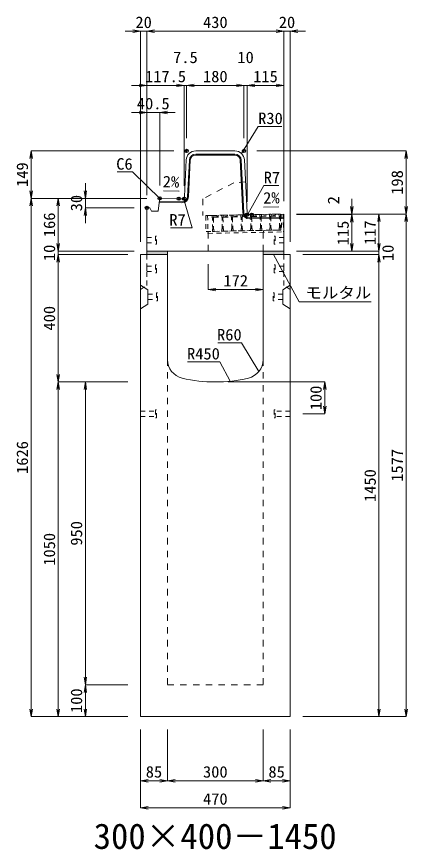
# Model space of a CAD drawing. Units: millimetres at full size. Extents: x -22536 to 51867, y -19720 to 38340.
# Drawn here: x 13776 to 15003, y -9586 to -6974 of the extents above; entities that cross this region are included whole.
import ezdxf
from ezdxf.enums import TextEntityAlignment as Align

# ---------------------------------------------------------------- set-up
doc = ezdxf.new("R2010")
doc.units = ezdxf.units.MM
doc.header["$LTSCALE"] = 20
doc.header["$PDMODE"] = 32
doc.header["$PDSIZE"] = 10
doc.linetypes.add('USER1', pattern=[2, 1, -1])
doc.linetypes.add('USER2', pattern=[1.35, 0.75, -0.6])
for name, color, linetype, lineweight in [('インサート', 3, 'USER2', 9), ('グレーチング', 7, 'USER2', 5), ('モルタル', 7, 'Continuous', 9), ('受枠', 3, 'USER2', 9), ('寸法線', 7, 'Continuous', 13), ('引出線', 4, 'Continuous', 13), ('本体', 2, 'Continuous', 13), ('目地', 132, 'Continuous', 5)]:
    doc.layers.add(name, color=color, linetype=linetype, lineweight=lineweight)
doc.layers.add('作業エリア', color=11, linetype='Continuous')
doc.layers.add('文字', color=7, linetype='Continuous')
doc.styles.add('ＭＳ 明朝', font='')
doc.styles.get('ＭＳ 明朝').set_extended_font_data('MS Mincho')

# ---------------------------------------------------------------- blocks, each defined once
blk = doc.blocks.new('open_arrow')
at = {"color": 0, "linetype": 'Continuous', "lineweight": -2}
blk.add_lwpolyline([(7.5, 1.25), (0, 0), (7.5, -1.25)], dxfattribs=at)

msp = doc.modelspace()

# ---------------------------------------------------------------- hatches: boundary and pattern name
at = {"layer": 'モルタル'}
for points in [[(14250, -7720), (14250, -7710), (14185, -7710), (14185, -7720)], [(14615, -7720), (14615, -7710), (14550, -7710), (14550, -7720)]]:
    msp.add_hatch(color=256, dxfattribs=at).paths.add_polyline_path(points)

# ---------------------------------------------------------------- linework, layer by layer
at = {"layer": 'インサート'}
for p, q in [((14185, -7666.5), (14212, -7666.5)), ((14185, -7666.5), (14185, -7683.5)), ((14215, -7662.5), (14212, -7662.5)), ((14212, -7662.5), (14212, -7687.5)), ((14215, -7687.5), (14215, -7662.5)), ((14585, -7662.5), (14588, -7662.5)), ((14585, -7687.5), (14585, -7662.5)), ((14588, -7662.5), (14588, -7687.5)), ((14615, -7666.5), (14588, -7666.5)), ((14615, -7666.5), (14615, -7683.5)), ((14185, -7683.5), (14212, -7683.5)), ((14212, -7687.5), (14215, -7687.5)), ((14588, -7687.5), (14585, -7687.5)), ((14615, -7683.5), (14588, -7683.5)), ((14185, -7756.5), (14212, -7756.5)), ((14185, -7756.5), (14185, -7773.5)), ((14215, -7752.5), (14212, -7752.5)), ((14212, -7752.5), (14212, -7777.5)), ((14215, -7777.5), (14215, -7752.5)), ((14585, -7752.5), (14588, -7752.5)), ((14585, -7777.5), (14585, -7752.5)), ((14588, -7752.5), (14588, -7777.5)), ((14615, -7756.5), (14588, -7756.5)), ((14615, -7756.5), (14615, -7773.5)), ((14185, -7773.5), (14212, -7773.5)), ((14212, -7777.5), (14215, -7777.5)), ((14588, -7777.5), (14585, -7777.5)), ((14615, -7773.5), (14588, -7773.5)), ((14188.2, -7844.5), (14215.2, -7844.5)), ((14188.2, -7844.5), (14188.2, -7861.5)), ((14188.2, -7861.5), (14215.2, -7861.5)), ((14218.2, -7840.5), (14215.2, -7840.5)), ((14215.2, -7840.5), (14215.2, -7865.5)), ((14218.2, -7865.5), (14218.2, -7840.5)), ((14581.8, -7840.5), (14584.8, -7840.5)), ((14581.8, -7865.5), (14581.8, -7840.5)), ((14584.8, -7840.5), (14584.8, -7865.5)), ((14611.8, -7844.5), (14584.8, -7844.5)), ((14611.8, -7861.5), (14584.8, -7861.5)), ((14611.8, -7844.5), (14611.8, -7861.5)), ((14215.2, -7865.5), (14218.2, -7865.5)), ((14584.8, -7865.5), (14581.8, -7865.5)), ((14165, -8211.5), (14212, -8211.5)), ((14165, -8211.5), (14165, -8228.5)), ((14165, -8228.5), (14212, -8228.5)), ((14215, -8207.5), (14212, -8207.5)), ((14212, -8207.5), (14212, -8232.5)), ((14215, -8232.5), (14215, -8207.5)), ((14588, -8207.5), (14585, -8207.5)), ((14585, -8207.5), (14585, -8232.5)), ((14588, -8232.5), (14588, -8207.5)), ((14635, -8211.5), (14588, -8211.5)), ((14635, -8228.5), (14588, -8228.5)), ((14635, -8228.5), (14635, -8211.5)), ((14212, -8232.5), (14215, -8232.5)), ((14585, -8232.5), (14588, -8232.5))]:
    msp.add_line(p, q, dxfattribs=at)
at = {"layer": 'グレーチング'}
for p, q in [((14389.92, -7597.5), (14604.88, -7593.2)), ((14395.04, -7603.4), (14419.92, -7596.9)), ((14425.04, -7602.8), (14449.91, -7596.3)), ((14425.04, -7602.8), (14450.03, -7602.3)), ((14455.03, -7602.2), (14479.91, -7595.7)), ((14455.03, -7602.2), (14480.03, -7601.7)), ((14485.03, -7601.6), (14509.9, -7595.1)), ((14485.03, -7601.6), (14510.02, -7601.1)), ((14515.02, -7601), (14539.89, -7594.5)), ((14515.02, -7601), (14540.01, -7600.5)), ((14545.01, -7600.4), (14569.89, -7593.9)), ((14545.01, -7600.4), (14570.01, -7599.9)), ((14575.01, -7599.8), (14599.88, -7593.3)), ((14575.01, -7599.8), (14600, -7599.3)), ((14395.04, -7603.4), (14420.04, -7602.9)), ((14390.92, -7647.49), (14605.88, -7643.19))]:
    msp.add_line(p, q, dxfattribs=at)
for points in [[(14389.92, -7597.5), (14394.92, -7597.4), (14395.04, -7603.4), (14394.06, -7604.42), (14394.78, -7640.41), (14395.8, -7641.39), (14395.92, -7647.39), (14390.92, -7647.49), (14390.8, -7641.49), (14391.78, -7640.47), (14391.06, -7604.48), (14390.04, -7603.5)], [(14419.92, -7596.9), (14424.92, -7596.8), (14425.04, -7602.8), (14424.06, -7603.82), (14424.78, -7639.81), (14425.8, -7640.79), (14425.92, -7646.79), (14420.92, -7646.89), (14420.8, -7640.89), (14421.78, -7639.87), (14421.06, -7603.88), (14420.04, -7602.9)], [(14449.91, -7596.3), (14454.91, -7596.2), (14455.03, -7602.2), (14454.05, -7603.22), (14454.77, -7639.21), (14455.79, -7640.19), (14455.91, -7646.19), (14450.91, -7646.29), (14450.79, -7640.29), (14451.77, -7639.27), (14451.05, -7603.28), (14450.03, -7602.3)], [(14479.91, -7595.7), (14484.91, -7595.6), (14485.03, -7601.6), (14484.05, -7602.62), (14484.77, -7638.61), (14485.79, -7639.59), (14485.91, -7645.59), (14480.91, -7645.69), (14480.79, -7639.69), (14481.77, -7638.67), (14481.05, -7602.68), (14480.03, -7601.7)], [(14509.9, -7595.1), (14514.9, -7595), (14515.02, -7601), (14514.04, -7602.02), (14514.76, -7638.01), (14515.78, -7638.99), (14515.9, -7644.99), (14510.9, -7645.09), (14510.78, -7639.09), (14511.76, -7638.07), (14511.04, -7602.08), (14510.02, -7601.1)], [(14539.89, -7594.5), (14544.89, -7594.4), (14545.01, -7600.4), (14544.03, -7601.42), (14544.75, -7637.41), (14545.77, -7638.39), (14545.89, -7644.39), (14540.89, -7644.49), (14540.77, -7638.49), (14541.75, -7637.47), (14541.03, -7601.48), (14540.01, -7600.5)], [(14569.89, -7593.9), (14574.89, -7593.8), (14575.01, -7599.8), (14574.03, -7600.82), (14574.75, -7636.81), (14575.77, -7637.79), (14575.89, -7643.79), (14570.89, -7643.89), (14570.77, -7637.89), (14571.75, -7636.87), (14571.03, -7600.88), (14570.01, -7599.9)], [(14599.88, -7593.3), (14604.88, -7593.2), (14605, -7599.2), (14604.02, -7600.22), (14604.74, -7636.21), (14605.76, -7637.19), (14605.88, -7643.19), (14600.88, -7643.29), (14600.76, -7637.29), (14601.74, -7636.27), (14601.02, -7600.28), (14600, -7599.3)]]:
    msp.add_lwpolyline(points, close=True, dxfattribs=at)
at = {"layer": 'モルタル'}
for points in [[(14185, -7710), (14250, -7710), (14250, -7720), (14185, -7720)], [(14550, -7710), (14615, -7710), (14615, -7720), (14550, -7720)]]:
    msp.add_lwpolyline(points, close=True, dxfattribs=at)
at = {"layer": '作業エリア'}
for p in [(14310, -7395), (14490, -7395), (14225.5, -7543.81), (14285, -7545), (14302.5, -7545), (14185, -7573.81), (14500, -7595), (14515, -7595)]:
    msp.add_point(p, dxfattribs=at)
at = {"layer": '受枠'}
for p, q in [((14369.93, -7597.9), (14612.88, -7593.04)), ((14369.93, -7597.9), (14370.93, -7647.89)), ((14375.93, -7597.78), (14377.05, -7653.77)), ((14606.88, -7593.16), (14607.88, -7643.15)), ((14612.88, -7593.04), (14614, -7649.03)), ((14370.93, -7647.89), (14607.88, -7643.15)), ((14377.05, -7653.77), (14614, -7649.03)), ((14550.89, -7644.29), (14551.01, -7650.29))]:
    msp.add_line(p, q, dxfattribs=at)
at = {"layer": '寸法線'}
for p, q in [((14233, -7019.42), (14117, -7019.42)), ((14165, -7680), (14165, -7019.42)), ((14185, -7019.42), (14615, -7019.42)), ((14185, -7533.81), (14185, -7019.42)), ((14185, -7533.81), (14185, -7019.42)), ((14567, -7019.42), (14683, -7019.42)), ((14615, -7553), (14615, -7019.42)), ((14615, -7553), (14615, -7019.42)), ((14635, -7680), (14635, -7019.42)), ((14137, -7189.42), (14302.5, -7189.42)), ((14185, -7533.81), (14185, -7189.42)), ((14254.5, -7189.42), (14358, -7189.42)), ((14302.5, -7505), (14302.5, -7189.42)), ((14302.5, -7505), (14302.5, -7189.42)), ((14310, -7355), (14310, -7189.42)), ((14310, -7189.42), (14490, -7189.42)), ((14310, -7355), (14310, -7189.42)), ((14442, -7189.42), (14548, -7189.42)), ((14490, -7355), (14490, -7189.42)), ((14490, -7355), (14490, -7189.42)), ((14500, -7555), (14500, -7189.42)), ((14500, -7189.42), (14615, -7189.42)), ((14500, -7555), (14500, -7189.42)), ((14615, -7553), (14615, -7189.42)), ((14137, -7274.42), (14273.5, -7274.42)), ((14185, -7533.81), (14185, -7274.42)), ((14225.5, -7503.81), (14225.5, -7274.42)), ((13822.06, -7395), (13822.06, -7543.81)), ((14270, -7395), (13822.06, -7395)), ((14530, -7395), (14998.78, -7395)), ((14998.78, -7395), (14998.78, -7593)), ((13992.06, -7495.81), (13992.06, -7621.81)), ((14185.5, -7543.81), (13822.06, -7543.81)), ((13822.06, -9170), (13822.06, -7543.81)), ((14185.5, -7543.81), (13822.06, -7543.81)), ((13907.06, -7543.81), (13907.06, -7710)), ((14185.5, -7543.81), (13907.06, -7543.81)), ((14185.5, -7543.81), (13992.06, -7543.81)), ((14828.78, -7545), (14828.78, -7643)), ((14145, -7573.81), (13992.06, -7573.81)), ((14655, -7593), (14828.78, -7593)), ((14655, -7593), (14913.78, -7593)), ((14655, -7593), (14998.78, -7593)), ((14655, -7593), (14998.78, -7593)), ((14655, -7595), (14828.78, -7595)), ((14655, -7595), (14828.78, -7595)), ((14828.78, -7595), (14828.78, -7710)), ((14913.78, -7593), (14913.78, -7710)), ((14998.78, -7593), (14998.78, -9170)), ((13907.06, -7662), (13907.06, -7768)), ((14913.78, -7662), (14913.78, -7768)), ((14145, -7710), (13907.06, -7710)), ((14145, -7710), (13907.06, -7710)), ((14125, -7720), (13907.06, -7720)), ((13907.06, -7720), (13907.06, -8120)), ((14125, -7720), (13907.06, -7720)), ((14655, -7710), (14828.78, -7710)), ((14655, -7710), (14913.78, -7710)), ((14655, -7710), (14913.78, -7710)), ((14675, -7720), (14913.78, -7720)), ((14675, -7720), (14913.78, -7720)), ((14913.78, -7720), (14913.78, -9170)), ((14378, -7750), (14378, -7830.23)), ((14378, -7830.23), (14550, -7830.23)), ((14125, -8120), (13907.06, -8120)), ((13907.06, -9170), (13907.06, -8120)), ((14125, -8120), (13907.06, -8120)), ((13992.06, -8120), (13992.06, -9070)), ((14125, -8120), (13992.06, -8120)), ((14440, -8120), (14743.78, -8120)), ((14743.78, -8120), (14743.78, -8220)), ((14675, -8220), (14743.78, -8220)), ((14125, -9070), (13992.06, -9070)), ((13992.06, -9070), (13992.06, -9170)), ((14125, -9070), (13992.06, -9070)), ((14125, -9170), (13822.06, -9170)), ((14125, -9170), (13907.06, -9170)), ((14125, -9170), (13992.06, -9170)), ((14675, -9170), (14913.78, -9170)), ((14675, -9170), (14998.78, -9170)), ((14165, -9210), (14165, -9371.16)), ((14165, -9210), (14165, -9456.16)), ((14250, -9210), (14250, -9371.16)), ((14250, -9210), (14250, -9371.16)), ((14550, -9210), (14550, -9371.16)), ((14550, -9210), (14550, -9371.16)), ((14635, -9210), (14635, -9371.16)), ((14635, -9210), (14635, -9456.16)), ((14165, -9371.16), (14250, -9371.16)), ((14250, -9371.16), (14550, -9371.16)), ((14550, -9371.16), (14635, -9371.16)), ((14165, -9456.16), (14635, -9456.16))]:
    msp.add_line(p, q, dxfattribs=at)
at = {"layer": '引出線'}
for points in [[(14482.14, -7403.26), (14534.6, -7317.93), (14609.27, -7317.93)], [(14228.13, -7546.85), (14140.5, -7461.04), (14092.16, -7461.04)], [(14286.1, -7520.96), (14237.36, -7519.98), (14286.11, -7520.96)], [(14501.83, -7593.07), (14551.86, -7503.47), (14599.79, -7503.47)], [(14300.67, -7543.07), (14327.18, -7636.44), (14259.25, -7636.44)], [(14550.86, -7571.41), (14599.57, -7570.44), (14550.83, -7571.41)], [(14582.5, -7720), (14663.13, -7869.03), (14889.05, -7869.03)], [(14537.07, -8086.68), (14482.66, -7996.79), (14407.98, -7996.79)], [(14446.44, -8117.6), (14414.22, -8056.45), (14313.21, -8056.45)]]:
    msp.add_lwpolyline(points, dxfattribs=at)
at = {"layer": '本体'}
for p, q in [((14338.54, -7395), (14461.46, -7395)), ((14302.83, -7538.35), (14308.57, -7423.5)), ((14499.67, -7588.35), (14491.43, -7423.5)), ((14224.76, -7549.76), (14220.5, -7583.81)), ((14224.76, -7549.76), (14231.5, -7543.93)), ((14231.5, -7543.93), (14285, -7545)), ((14285, -7545), (14295.84, -7545)), ((14185, -7710), (14185, -7573.81)), ((14195, -7573.81), (14185, -7573.81)), ((14200, -7583.81), (14195, -7573.81)), ((14220.5, -7583.81), (14200, -7583.81)), ((14515, -7595), (14506.66, -7595)), ((14615, -7593), (14515, -7595)), ((14615, -7710), (14615, -7593)), ((14165, -7720), (14165, -9170)), ((14165, -7720), (14250, -7720)), ((14185, -7710), (14615, -7710)), ((14250, -7720), (14250, -8049.47)), ((14550, -7720), (14635, -7720)), ((14550, -7720), (14550, -8049.47)), ((14635, -7720), (14635, -9170)), ((14165, -9170), (14635, -9170))]:
    msp.add_line(p, q, dxfattribs=at)
at = {"layer": '本体', "linetype": 'USER1'}
for p, q in [((14458, -7495), (14361, -7545)), ((14494.85, -7492), (14458, -7495)), ((14361, -7545), (14361, -7598.08)), ((14515, -7595), (14361, -7598.08)), ((14378, -7710), (14378, -7647.75)), ((14550, -7710), (14550, -7644.31))]:
    msp.add_line(p, q, dxfattribs=at)
at = {"layer": '本体', "linetype": 'USER2', "lineweight": 9}
for p, q in [((14185, -7817), (14185, -7720)), ((14615, -7817), (14615, -7720)), ((14165, -7829.5), (14185, -7817)), ((14635, -7829.5), (14615, -7817))]:
    msp.add_line(p, q, dxfattribs=at)
at = {"layer": '本体', "lineweight": 9}
for p, q in [((14165, -7816), (14188.2, -7830.5)), ((14188.2, -7830.5), (14188.2, -7875.5)), ((14634.58, -7816.26), (14611.8, -7830.5)), ((14611.8, -7830.5), (14611.8, -7875.5)), ((14188.2, -7875.5), (14165, -7890)), ((14611.8, -7875.5), (14635, -7890))]:
    msp.add_line(p, q, dxfattribs=at)
at = {"layer": '本体', "linetype": 'USER1', "lineweight": 15}
for p, q in [((14250, -8049.47), (14250, -9070)), ((14550, -8049.47), (14550, -9070)), ((14250, -9070), (14550, -9070))]:
    msp.add_line(p, q, dxfattribs=at)
at = {"layer": '本体'}
for centre, radius, start, end in [((14338.54, -7425), 30, 90, 177.13759), ((14461.46, -7425), 30, 2.86241, 90), ((14295.84, -7538), 7, 270, 357.13759), ((14506.66, -7588), 7, 182.86241, 270), ((14310, -8049.47), 60, 180, 256.65764), ((14490, -8049.47), 60, 283.34236, 0), ((14400, -7670), 450, 256.65764, 283.34236)]:
    msp.add_arc(centre, radius, start, end, dxfattribs=at)
at = {"layer": '目地'}
for p, q in [((14338.54, -7405), (14461.46, -7405)), ((14338.54, -7408), (14461.46, -7408)), ((14312.81, -7539.06), (14318.56, -7424)), ((14315.81, -7539.21), (14321.56, -7424.15)), ((14478.44, -7424.15), (14486.69, -7589.16)), ((14481.44, -7424), (14489.69, -7589.01)), ((14223.88, -7556.78), (14295.43, -7558.21)), ((14224.25, -7553.79), (14295.49, -7555.21)), ((14507.01, -7605.16), (14615, -7603)), ((14507.07, -7608.16), (14615, -7606))]:
    msp.add_line(p, q, dxfattribs=at)
for centre, radius, start, end in [((14338.54, -7425), 20, 90, 177.13759), ((14338.54, -7425), 17, 90, 177.13759), ((14461.46, -7425), 20, 2.86241, 90), ((14461.46, -7425), 17, 2.86241, 90), ((14295.83, -7538.22), 20, 268.85424, 357.13759), ((14295.83, -7538.22), 17, 268.85424, 357.13759), ((14506.67, -7588.17), 20, 182.86241, 271.14576), ((14506.67, -7588.17), 17, 182.86241, 271.14576)]:
    msp.add_arc(centre, radius, start, end, dxfattribs=at)

# ---------------------------------------------------------------- block references
at = {"layer": '寸法線', "xscale": 3.2, "yscale": 3.2}
for p, rotation in [((14165, -7019.42), 180), ((14615, -7019.42), 180), ((14615, -7019.42), 180), ((14185, -7189.42), 180), ((14302.5, -7189.42), 180), ((14302.5, -7189.42), 180), ((14490, -7189.42), 180), ((14490, -7189.42), 180), ((14615, -7189.42), 180), ((14185, -7274.42), 180), ((13822.06, -7395), 270), ((14998.78, -7395), 270), ((13822.06, -7543.81), 90), ((13992.06, -7543.81), 90), ((13822.06, -7543.81), 270), ((13907.06, -7543.81), 270), ((13992.06, -7573.81), 270), ((14828.78, -7593), 90), ((14998.78, -7593), 90), ((14828.78, -7595), 270), ((14828.78, -7595), 270), ((14913.78, -7593), 270), ((14998.78, -7593), 270), ((13907.06, -7710), 90), ((13907.06, -7710), 90), ((14828.78, -7710), 90), ((14913.78, -7710), 90), ((14913.78, -7710), 90), ((13907.06, -7720), 270), ((13907.06, -7720), 270), ((14913.78, -7720), 270), ((14913.78, -7720), 270), ((14550, -7830.23), 180), ((13907.06, -8120), 90), ((13907.06, -8120), 270), ((13992.06, -8120), 270), ((14743.78, -8120), 270), ((14743.78, -8220), 90), ((13992.06, -9070), 90), ((13992.06, -9070), 270), ((13822.06, -9170), 90), ((13907.06, -9170), 90), ((13992.06, -9170), 90), ((14913.78, -9170), 90), ((14998.78, -9170), 90), ((14250, -9371.16), 180), ((14550, -9371.16), 180), ((14635, -9371.16), 180), ((14635, -9456.16), 180)]:
    msp.add_blockref('open_arrow', p, dxfattribs=dict(at, rotation=rotation))
for p in [(14185, -7019.42), (14185, -7019.42), (14635, -7019.42), (14310, -7189.42), (14310, -7189.42), (14500, -7189.42), (14500, -7189.42), (14225.5, -7274.42), (14378, -7830.23), (14165, -9371.16), (14250, -9371.16), (14550, -9371.16), (14165, -9456.16)]:
    msp.add_blockref('open_arrow', p, dxfattribs=at)
at = {"layer": '引出線', "xscale": 0.0533, "yscale": 0.0533}
for p, rotation in [((14482.14, -7403.26), 58.4), ((14286.1, -7520.96), 178.9), ((14228.13, -7546.85), 135.6), ((14300.67, -7543.07), 285.9), ((14550.86, -7571.41), 1.1), ((14501.83, -7593.07), 60.8), ((14582.5, -7720), 298.4), ((14537.07, -8086.68), 121.2), ((14446.44, -8117.6), 117.8)]:
    msp.add_blockref('open_arrow', p, dxfattribs=dict(at, rotation=rotation))

# ---------------------------------------------------------------- texts
at = {"layer": '寸法線', "style": 'ＭＳ 明朝', "width": 1.05}
for s, p in [('20', (14175, -6991.42)), ('430', (14400, -6991.42)), ('20', (14625, -6991.42)), ('7.5', (14306.25, -7101.42)), ('10', (14495, -7101.42)), ('117.5', (14243.75, -7161.42)), ('180', (14400, -7161.42)), ('115', (14557.5, -7161.42)), ('40.5', (14205.25, -7246.42)), ('172', (14464, -7802.23)), ('85', (14207.5, -9343.16)), ('300', (14400, -9343.16)), ('85', (14592.5, -9343.16)), ('470', (14400, -9428.16))]:
    msp.add_text(s, height=36.03, dxfattribs=at).set_placement(p, align=Align.MIDDLE_CENTER)
for s, p in [('149', (13794.06, -7469.4)), ('198', (14970.78, -7494)), ('30', (13964.06, -7558.81)), ('2', (14770.78, -7549.66)), ('166', (13879.06, -7626.9)), ('115', (14800.78, -7652.5)), ('117', (14885.78, -7651.5)), ('10', (13879.06, -7715)), ('10', (14941.78, -7715)), ('400', (13879.06, -7920)), ('100', (14715.78, -8170)), ('1626', (13794.06, -8356.91)), ('1577', (14970.78, -8381.5)), ('1450', (14885.78, -8445)), ('950', (13964.06, -8595)), ('1050', (13879.06, -8645)), ('100', (13964.06, -9120))]:
    msp.add_text(s, height=36.03, rotation=90, dxfattribs=at).set_placement(p, align=Align.MIDDLE_CENTER)
at = {"layer": '引出線', "style": 'ＭＳ 明朝', "width": 1.05}
for s, p in [('R30', (14534.6, -7274.73)), ('R7', (14551.86, -7460.27)), ('モルタル', (14683.13, -7821.92))]:
    msp.add_text(s, height=36.03, dxfattribs=at).set_placement(p, align=Align.TOP_LEFT)
for s, p in [('C6', (14140.5, -7417.84)), ('R7', (14307.18, -7593.24)), ('R60', (14482.66, -7953.59)), ('R450', (14414.22, -8013.25))]:
    msp.add_text(s, height=36.03, dxfattribs=at).set_placement(p, align=Align.TOP_RIGHT)
msp.add_text('2%', height=36.03, rotation=358.854, dxfattribs=at).set_placement((14287.05, -7474.06), align=Align.TOP_RIGHT)
msp.add_text('2%', height=36.03, rotation=1.146, dxfattribs=at).set_placement((14549.89, -7524.52), align=Align.TOP_LEFT)
at = {"layer": '文字', "style": 'ＭＳ 明朝'}
msp.add_text('300×400－1450', height=80.06, dxfattribs=at).set_placement((14399.52, -9544.97), align=Align.MIDDLE_CENTER)

doc.saveas('drawing.dxf')
